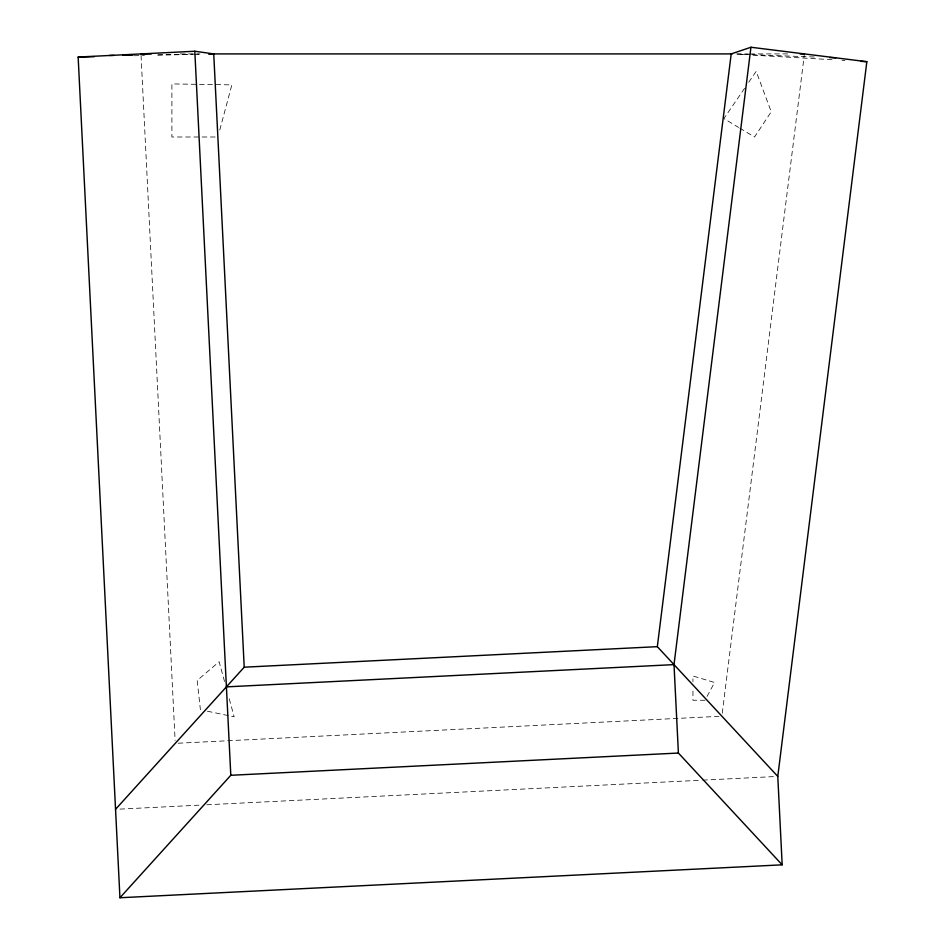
<?xml version="1.0" encoding="UTF-8"?>
<svg xmlns="http://www.w3.org/2000/svg" width="945" height="945" viewBox="0 0 945 945"><rect width="100%" height="100%" fill="white"/><g stroke="black" fill="none" stroke-linecap="round" stroke-linejoin="round"><path stroke-width="0.71" stroke-dasharray="4.72 3.54" d="M722.252 713.274L804.242 55.377M219.783 129.961L231.844 84.873L171.895 83.916L171.895 137.001L217.905 137.001M707.037 696.441L714.562 682.503L692.945 675.982L692.945 681.699M744.589 88.287L723.905 118.586L738.612 127.433M748.735 82.239L756.177 71.324L771.238 111.782L754.535 137.001L739.841 128.166M178.203 743.219L718.932 716.345M119.956 809.109L200.895 805.081M206.79 804.786L701.249 780.216M702.726 780.145L776.306 776.483M134.155 55.743L144.467 55.507M157.732 55.2L193.099 54.385M194.575 54.361L198.993 54.255L194.658 54.196M157.98 54.751L193.193 54.219M180.271 53.912L199.962 53.912M736.604 53.912L748.393 53.912M749.869 53.912L788.307 53.912M704.982 700.245L692.945 700.245L692.945 688.834M750.318 54.621L737.088 54.137L747.247 54.834M751.795 54.68L816.515 57.09M753.082 55.164L834.754 59.854M842.054 60.267L844.972 60.445M207.427 711.219L234.171 716.818L229.151 698.461M224.532 681.522L219.134 661.748L197.186 680.447L200.399 709.742M141.053 55.389L175.108 740.419"/><path stroke-width="1.42" d="M777.782 776.412L657.33 646.663L731.206 53.912L750.944 47.25L866.848 61.697L777.782 776.412L782.176 864.829L119.944 897.75L78.151 57.043L194.812 51.243L213.735 53.912L244.212 667.194L115.55 809.322M782.176 864.829L678.404 753.047L674.009 664.618L750.944 47.25M119.944 897.75L230.804 775.29L194.812 51.243M244.212 667.194L657.33 646.663M226.398 686.873L674.009 664.618M230.804 775.29L678.404 753.047M78.151 57.043L94.358 56.665M109.573 55.471L113.967 55.412M122.767 55.282L133.044 55.129M140.982 53.912L151.306 53.912M208.798 53.912L732.186 53.912M800.002 53.912L804.419 53.912M829.745 57.586L835.64 57.799M861.013 61.354L866.848 61.697M213.735 53.912L209.306 54.019L213.735 53.912"/></g></svg>
